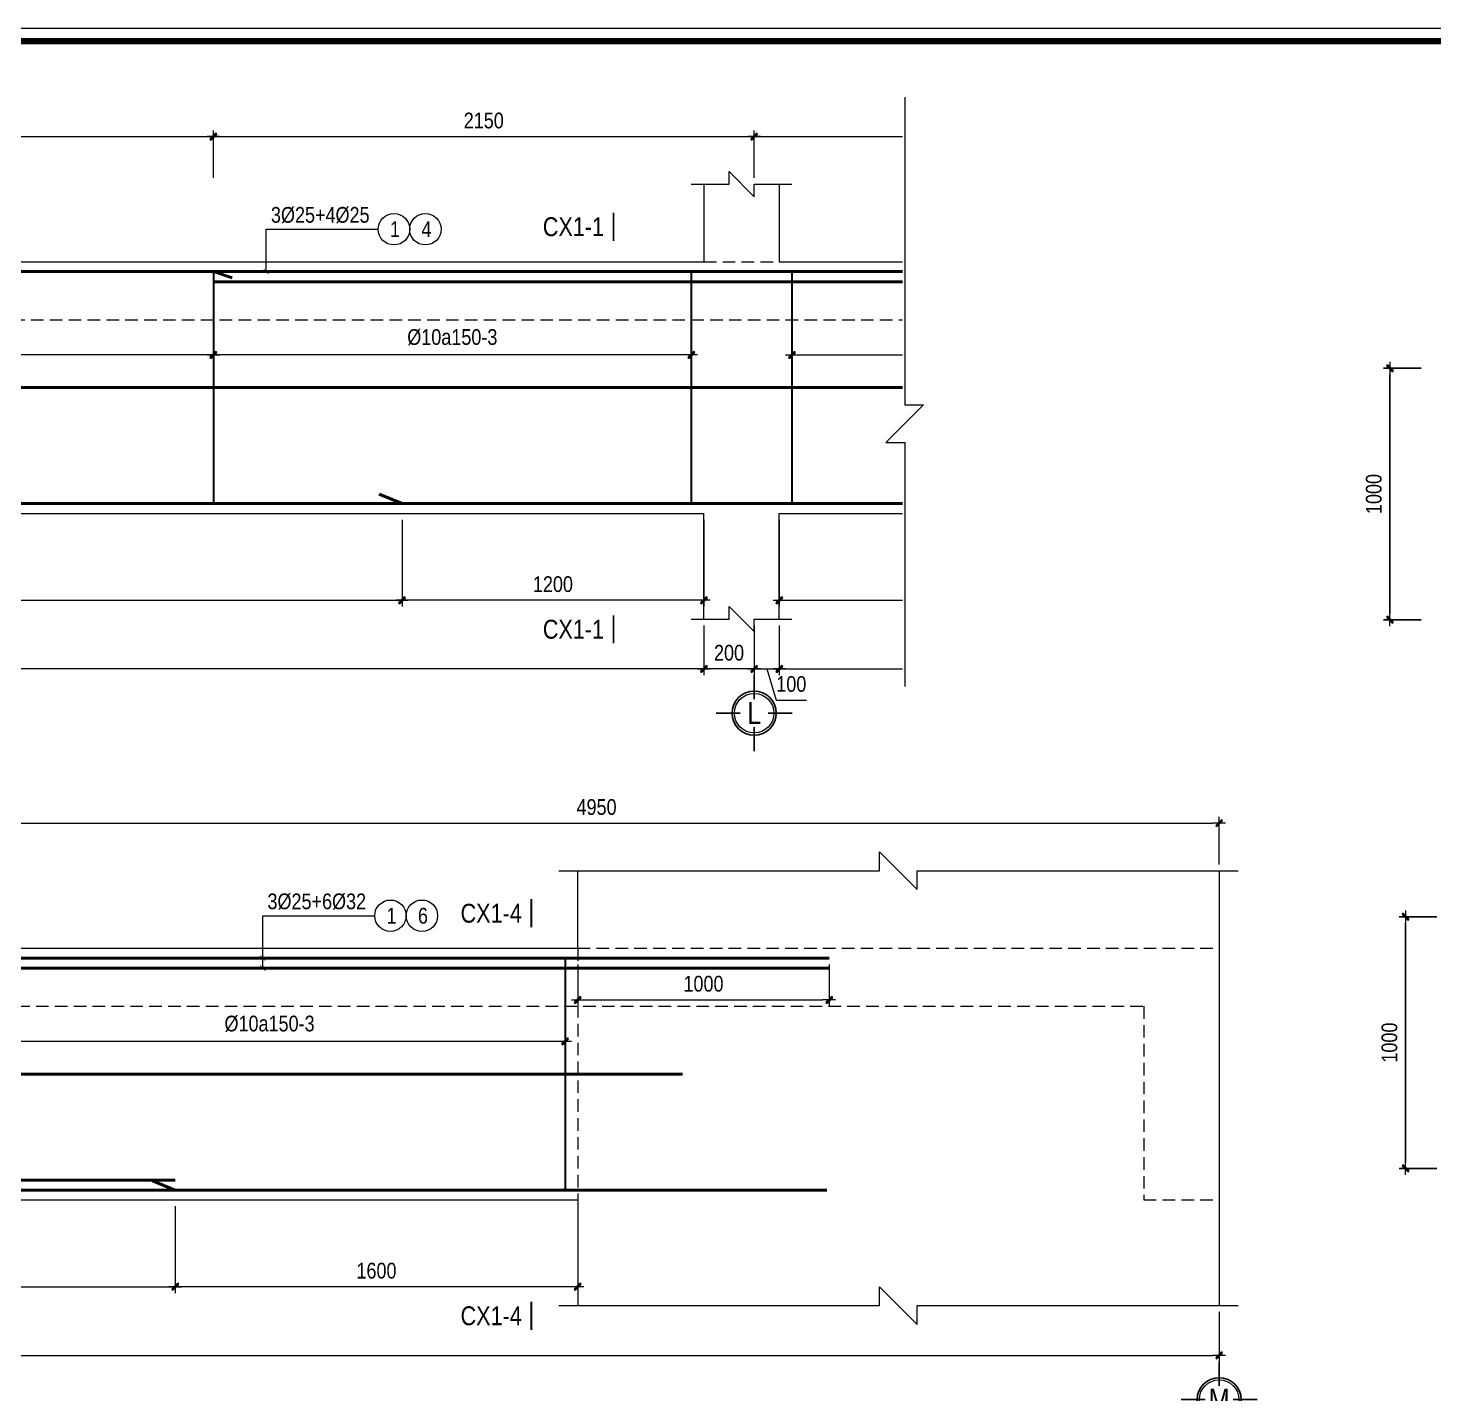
# Model space of a CAD drawing. Header units: millimetres. Extents: x 397144 to 8960116, y 345581 to 674207.
# Drawn here: x 4919122 to 4924710, y 611679 to 617107 of the extents above; entities that cross this region are included whole.
import ezdxf
from ezdxf.enums import TextEntityAlignment as Align
from ezdxf.xclip import XClip

# ---------------------------------------------------------------- set-up
doc = ezdxf.new("R2010")
doc.units = ezdxf.units.MM
doc.header["$XCLIPFRAME"] = 0
doc.header["$PDSIZE"] = -10
doc.linetypes.add('HIDDEN', pattern=[0.375, 0.25, -0.125])
doc.layers.get('0').update_dxf_attribs({"linetype": 'CONTINUOUS'})
doc.layers.get('Defpoints').update_dxf_attribs({"color": 12, "linetype": 'CONTINUOUS'})
for name, color, linetype, lineweight in [('2', 2, 'CONTINUOUS', 20), ('CDAI', 8, 'CONTINUOUS', 30), ('CTHEP', 2, 'CONTINUOUS', 50), ('DBAO', 3, 'CONTINUOUS', 20), ('DGIONG', 4, 'CONTINUOUS', 13), ('KTH', 150, 'CONTINUOUS', 5), ('Net khuat', 8, 'HIDDEN', 13), ('STICK', 1, 'CONTINUOUS', 9), ('TEXT', 7, 'CONTINUOUS', 15)]:
    doc.layers.add(name, color=color, linetype=linetype, lineweight=lineweight)
doc.layers.add('8', color=8, linetype='CONTINUOUS')
doc.styles.add('HELVECONDENSE', font='VHELVCN_0.TTF')
doc.styles.add('Star-HelCon', font='VHELVCN_0.TTF')
doc.styles.add('TTP-HelCon', font='VHELVCN_0.TTF')
doc.styles.add('VNI-HELVE-CONDENSE', font='VHELVCN_0.TTF')
doc.dimstyles.new('kc-25', dxfattribs={"dimtxt": 62.5, "dimasz": 20, "dimexe": 20, "dimexo": 50, "dimgap": 25, "dimtad": 3, "dimdec": 0, "dimzin": 0, "dimdsep": 46, "dimtxsty": 'VNI-HELVE-CONDENSE', "dimblk": 'DIM', "dimcen": 2.5, "dimclrd": 256, "dimclre": 154, "dimclrt": 7, "dimaunit": 1, "dimadec": 0, "dimazin": 0, "dimtfac": 1, "dimtdec": 0, "dimtix": 1, "dimtmove": 0, "dimatfit": 3, "dimldrblk": 'DOT', "dimfxl": 1, "dimtolj": 1, "dimtzin": 0, "dimarcsym": 0})
doc.dimstyles.new('TTP-25', dxfattribs={"dimscale": 25, "dimtxt": 2.5, "dimasz": 1, "dimexe": 1, "dimexo": 1, "dimgap": 0.09, "dimtad": 0, "dimdec": 4, "dimrnd": 5, "dimzin": 9, "dimdsep": 46, "dimtxsty": 'TTP-HelCon', "dimblk": 'Stick1', "dimcen": 0.09, "dimdle": 1.5, "dimclrd": 256, "dimclre": 256, "dimclrt": 7, "dimadec": 0, "dimazin": 0, "dimtfac": 1, "dimtdec": 4, "dimtmove": 0, "dimatfit": 3, "dimldrblk": '_ArchTick1', "dimfxl": 1, "dimtvp": 1, "dimtolj": 1, "dimtzin": 0, "dimarcsym": 0})

# ---------------------------------------------------------------- blocks, each defined once
blk = doc.blocks.new('Stick1')
at = {"layer": 'STICK'}
h = blk.add_hatch(color=256, dxfattribs=at)
edge = h.paths.add_edge_path()
edge.add_line((0.3, 0.5), (-0.5, -0.3))
edge.add_arc((-0.4, -0.4), 0.141, 135, 315)
edge.add_line((-0.3, -0.5), (0.5, 0.3))
edge.add_arc((0.4, 0.4), 0.141, 315, 495)
blk.add_line((1, 0), (-1, 0), dxfattribs=at)
blk.add_lwpolyline([(0.3, 0.5), (-0.5, -0.3, 1), (-0.3, -0.5), (0.5, 0.3, 1), (0.3, 0.5, 1)], format="xyb", dxfattribs=at)
blk = doc.blocks.new('*D1677')
at = {"layer": 'Defpoints', "color": 0, "transparency": 16777216}
for p in [(4500, 749), (8300, 745), (4500, 675)]:
    blk.add_point(p, dxfattribs=at)
at = {"layer": 'KTH', "lineweight": -2, "transparency": 16777216}
for p, q in [((4500, 724), (4500, 650)), ((8275, 675), (4525, 675)), ((8300, 720), (8300, 650))]:
    blk.add_line(p, q, dxfattribs=at)
at = {"layer": 'KTH', "lineweight": -2, "transparency": 16777216, "xscale": 25, "yscale": 25, "zscale": 25, "rotation": 180}
blk.add_blockref('Stick1', (4500, 675), dxfattribs=at)
at = {"layer": 'KTH', "lineweight": -2, "transparency": 16777216, "xscale": 25, "yscale": 25, "zscale": 25}
blk.add_blockref('Stick1', (8300, 675), dxfattribs=at)
at = {"layer": 'KTH', "color": 7, "transparency": 16777216, "insert": (6400, 744.9), "char_height": 62.5, "attachment_point": 5, "style": 'TTP-HelCon'}
blk.add_mtext('\\A1;Þ10a200-3', dxfattribs=at)
blk = doc.blocks.new('_ArchTick1')
at = {"color": 0, "const_width": 3.81}
blk.add_lwpolyline([(-12.7, -12.7), (12.7, 12.7)], dxfattribs=at)
blk = doc.blocks.new('*D1680')
at = {"layer": 'Defpoints', "color": 0, "transparency": 16777216}
for p in [(0, -375), (10250, -375), (0, -573)]:
    blk.add_point(p, dxfattribs=at)
at = {"layer": 'KTH', "lineweight": -2, "transparency": 16777216}
for p, q in [((0, -400), (0, -598)), ((10250, -400), (10250, -598)), ((10225, -573), (25, -573))]:
    blk.add_line(p, q, dxfattribs=at)
at = {"layer": 'KTH', "lineweight": -2, "transparency": 16777216, "xscale": 25, "yscale": 25, "zscale": 25, "rotation": 180}
blk.add_blockref('Stick1', (0, -573), dxfattribs=at)
at = {"layer": 'KTH', "lineweight": -2, "transparency": 16777216, "xscale": 25, "yscale": 25, "zscale": 25}
blk.add_blockref('Stick1', (10250, -573), dxfattribs=at)
at = {"layer": 'KTH', "color": 7, "transparency": 16777216, "insert": (5125, -509.1), "char_height": 62.5, "attachment_point": 5, "style": 'TTP-HelCon'}
blk.add_mtext('\\A1;10250', dxfattribs=at)
blk = doc.blocks.new('*D1681')
at = {"layer": 'Defpoints', "color": 0, "transparency": 16777216}
for p in [(8300, 1542.4), (4500, 1353.4), (8300, 1353.4)]:
    blk.add_point(p, dxfattribs=at)
at = {"layer": 'KTH', "lineweight": -2, "transparency": 16777216}
for p, q in [((4500, 1378.4), (4500, 1567.4)), ((8300, 1378.4), (8300, 1567.4)), ((4525, 1542.4), (8275, 1542.4))]:
    blk.add_line(p, q, dxfattribs=at)
at = {"layer": 'KTH', "lineweight": -2, "transparency": 16777216, "xscale": 25, "yscale": 25, "zscale": 25, "rotation": 180}
blk.add_blockref('Stick1', (4500, 1542.4), dxfattribs=at)
at = {"layer": 'KTH', "lineweight": -2, "transparency": 16777216, "xscale": 25, "yscale": 25, "zscale": 25}
blk.add_blockref('Stick1', (8300, 1542.4), dxfattribs=at)
at = {"layer": 'KTH', "color": 7, "transparency": 16777216, "insert": (6400, 1606.2), "char_height": 62.5, "attachment_point": 5, "style": 'TTP-HelCon'}
blk.add_mtext('\\A1;3800', dxfattribs=at)
blk = doc.blocks.new('*D1682')
at = {"layer": 'Defpoints', "color": 0, "transparency": 16777216}
for p in [(10250, -375), (10450, -375), (10250, -573)]:
    blk.add_point(p, dxfattribs=at)
at = {"layer": 'KTH', "lineweight": -2, "transparency": 16777216}
for p, q in [((10250, -400), (10250, -598)), ((10450, -400), (10450, -598)), ((10425, -573), (10275, -573))]:
    blk.add_line(p, q, dxfattribs=at)
at = {"layer": 'KTH', "lineweight": -2, "transparency": 16777216, "xscale": 25, "yscale": 25, "zscale": 25, "rotation": 180}
blk.add_blockref('Stick1', (10250, -573), dxfattribs=at)
at = {"layer": 'KTH', "lineweight": -2, "transparency": 16777216, "xscale": 25, "yscale": 25, "zscale": 25}
blk.add_blockref('Stick1', (10450, -573), dxfattribs=at)
at = {"layer": 'KTH', "color": 7, "transparency": 16777216, "insert": (10350, -509.1), "char_height": 62.5, "attachment_point": 5, "style": 'TTP-HelCon'}
blk.add_mtext('\\A1;200', dxfattribs=at)
blk = doc.blocks.new('*D1683')
at = {"layer": 'Defpoints', "color": 0, "transparency": 16777216}
for p in [(10550, -375), (22700, -375), (22700, -573)]:
    blk.add_point(p, dxfattribs=at)
at = {"layer": 'KTH', "lineweight": -2, "transparency": 16777216}
for p, q in [((10550, -400), (10550, -598)), ((22700, -400), (22700, -598)), ((10575, -573), (22675, -573))]:
    blk.add_line(p, q, dxfattribs=at)
at = {"layer": 'KTH', "lineweight": -2, "transparency": 16777216, "xscale": 25, "yscale": 25, "zscale": 25, "rotation": 180}
blk.add_blockref('Stick1', (10550, -573), dxfattribs=at)
at = {"layer": 'KTH', "lineweight": -2, "transparency": 16777216, "xscale": 25, "yscale": 25, "zscale": 25}
blk.add_blockref('Stick1', (22700, -573), dxfattribs=at)
at = {"layer": 'KTH', "color": 7, "transparency": 16777216, "insert": (16625, -509.1), "char_height": 62.5, "attachment_point": 5, "style": 'TTP-HelCon'}
blk.add_mtext('\\A1;12150', dxfattribs=at)
blk = doc.blocks.new('*D1684')
at = {"layer": 'Defpoints', "color": 0, "transparency": 16777216}
for p in [(10450, -375), (10550, -375), (10550, -573)]:
    blk.add_point(p, dxfattribs=at)
at = {"layer": 'KTH', "lineweight": -2, "transparency": 16777216}
for p, q in [((10450, -400), (10450, -598)), ((10550, -400), (10550, -598)), ((10475, -573), (10525, -573)), ((10500, -573), (10537.2, -697.1)), ((10537.2, -697.1), (10657.9, -697.1))]:
    blk.add_line(p, q, dxfattribs=at)
at = {"layer": 'KTH', "lineweight": -2, "transparency": 16777216, "xscale": 25, "yscale": 25, "zscale": 25, "rotation": 180}
blk.add_blockref('Stick1', (10450, -573), dxfattribs=at)
at = {"layer": 'KTH', "lineweight": -2, "transparency": 16777216, "xscale": 25, "yscale": 25, "zscale": 25}
blk.add_blockref('Stick1', (10550, -573), dxfattribs=at)
at = {"layer": 'KTH', "color": 7, "transparency": 16777216, "insert": (10597.6, -633.3), "char_height": 62.5, "attachment_point": 5, "style": 'TTP-HelCon'}
blk.add_mtext('\\A1;100', dxfattribs=at)
blk = doc.blocks.new('dau truc')
blk.add_circle((0, 0), 180)
at = {"layer": '8'}
for p, q in [((0, 127), (0, 345)), ((-127, 0), (-345, 0)), ((345, 0), (127, 0)), ((0, -345), (0, -127))]:
    blk.add_line(p, q, dxfattribs=at)
blk.add_circle((0, 0), 200, dxfattribs=at)
at = {"layer": 'TEXT', "style": 'HELVECONDENSE'}
blk.add_attdef('A', text='', height=233, dxfattribs=at).set_placement((0, 0), align=Align.MIDDLE)
blk = doc.blocks.new('*D1685')
at = {"layer": 'Defpoints', "color": 0, "transparency": 16777216}
for p in [(10450, 1542.4), (8300, 1353.4), (10450, 1353.4)]:
    blk.add_point(p, dxfattribs=at)
at = {"layer": 'KTH', "lineweight": -2, "transparency": 16777216}
for p, q in [((8300, 1378.4), (8300, 1567.4)), ((10450, 1378.4), (10450, 1567.4)), ((8325, 1542.4), (10425, 1542.4))]:
    blk.add_line(p, q, dxfattribs=at)
at = {"layer": 'KTH', "lineweight": -2, "transparency": 16777216, "xscale": 25, "yscale": 25, "zscale": 25, "rotation": 180}
blk.add_blockref('Stick1', (8300, 1542.4), dxfattribs=at)
at = {"layer": 'KTH', "lineweight": -2, "transparency": 16777216, "xscale": 25, "yscale": 25, "zscale": 25}
blk.add_blockref('Stick1', (10450, 1542.4), dxfattribs=at)
at = {"layer": 'KTH', "color": 7, "transparency": 16777216, "insert": (9375, 1606.2), "char_height": 62.5, "attachment_point": 5, "style": 'TTP-HelCon'}
blk.add_mtext('\\A1;2150', dxfattribs=at)
blk = doc.blocks.new('*D1686')
at = {"layer": 'Defpoints', "color": 0, "transparency": 16777216}
for p in [(12950, 1542.4), (10450, 1353.4), (12950, 1353.4)]:
    blk.add_point(p, dxfattribs=at)
at = {"layer": 'KTH', "lineweight": -2, "transparency": 16777216}
for p, q in [((10450, 1378.4), (10450, 1567.4)), ((12950, 1378.4), (12950, 1567.4)), ((10475, 1542.4), (12925, 1542.4))]:
    blk.add_line(p, q, dxfattribs=at)
at = {"layer": 'KTH', "lineweight": -2, "transparency": 16777216, "xscale": 25, "yscale": 25, "zscale": 25, "rotation": 180}
blk.add_blockref('Stick1', (10450, 1542.4), dxfattribs=at)
at = {"layer": 'KTH', "lineweight": -2, "transparency": 16777216, "xscale": 25, "yscale": 25, "zscale": 25}
blk.add_blockref('Stick1', (12950, 1542.4), dxfattribs=at)
at = {"layer": 'KTH', "color": 7, "transparency": 16777216, "insert": (11700, 1606.2), "char_height": 62.5, "attachment_point": 5, "style": 'TTP-HelCon'}
blk.add_mtext('\\A1;2500', dxfattribs=at)
blk = doc.blocks.new('*D1688')
at = {"layer": 'Defpoints', "color": 0, "transparency": 16777216}
for p in [(8300, 749), (10200, 732.5), (8300, 675)]:
    blk.add_point(p, dxfattribs=at)
at = {"layer": 'KTH', "lineweight": -2, "transparency": 16777216}
for p, q in [((8300, 724), (8300, 650)), ((10175, 675), (8325, 675)), ((10200, 707.5), (10200, 650))]:
    blk.add_line(p, q, dxfattribs=at)
at = {"layer": 'KTH', "lineweight": -2, "transparency": 16777216, "xscale": 25, "yscale": 25, "zscale": 25, "rotation": 180}
blk.add_blockref('Stick1', (8300, 675), dxfattribs=at)
at = {"layer": 'KTH', "lineweight": -2, "transparency": 16777216, "xscale": 25, "yscale": 25, "zscale": 25}
blk.add_blockref('Stick1', (10200, 675), dxfattribs=at)
at = {"layer": 'KTH', "color": 7, "transparency": 16777216, "insert": (9250, 744.9), "char_height": 62.5, "attachment_point": 5, "style": 'TTP-HelCon'}
blk.add_mtext('\\A1;Þ10a150-3', dxfattribs=at)
blk = doc.blocks.new('*D1689')
at = {"layer": 'Defpoints', "color": 0, "transparency": 16777216}
for p in [(17750, 749), (20100, 745), (17750, 675)]:
    blk.add_point(p, dxfattribs=at)
at = {"layer": 'KTH', "lineweight": -2, "transparency": 16777216}
for p, q in [((17750, 724), (17750, 650)), ((20075, 675), (17775, 675)), ((20100, 720), (20100, 650))]:
    blk.add_line(p, q, dxfattribs=at)
at = {"layer": 'KTH', "lineweight": -2, "transparency": 16777216, "xscale": 25, "yscale": 25, "zscale": 25, "rotation": 180}
blk.add_blockref('Stick1', (17750, 675), dxfattribs=at)
at = {"layer": 'KTH', "lineweight": -2, "transparency": 16777216, "xscale": 25, "yscale": 25, "zscale": 25}
blk.add_blockref('Stick1', (20100, 675), dxfattribs=at)
at = {"layer": 'KTH', "color": 7, "transparency": 16777216, "insert": (18925, 744.9), "char_height": 62.5, "attachment_point": 5, "style": 'TTP-HelCon'}
blk.add_mtext('\\A1;Þ10a150-3', dxfattribs=at)
blk = doc.blocks.new('*D1691')
at = {"layer": 'Defpoints', "color": 0, "transparency": 16777216}
for p in [(10600, 732.5), (12950, 749), (12950, 675)]:
    blk.add_point(p, dxfattribs=at)
at = {"layer": 'KTH', "lineweight": -2, "transparency": 16777216}
for p, q in [((10600, 707.5), (10600, 650)), ((10625, 675), (12925, 675)), ((12950, 724), (12950, 650))]:
    blk.add_line(p, q, dxfattribs=at)
at = {"layer": 'KTH', "lineweight": -2, "transparency": 16777216, "xscale": 25, "yscale": 25, "zscale": 25, "rotation": 180}
blk.add_blockref('Stick1', (10600, 675), dxfattribs=at)
at = {"layer": 'KTH', "lineweight": -2, "transparency": 16777216, "xscale": 25, "yscale": 25, "zscale": 25}
blk.add_blockref('Stick1', (12950, 675), dxfattribs=at)
at = {"layer": 'KTH', "color": 7, "transparency": 16777216, "insert": (11775, 744.9), "char_height": 62.5, "attachment_point": 5, "style": 'TTP-HelCon'}
blk.add_mtext('\\A1;Þ10a150-3', dxfattribs=at)
blk = doc.blocks.new('DIM')
h = blk.add_hatch(color=1)
h.paths.add_polyline_path([(0.49, 0.29, 1), (0.29, 0.49), (-0.19, 0), (0.19, 0)])
h.paths.add_polyline_path([(0.19, 0), (-0.19, 0), (-0.49, -0.29, 1), (-0.29, -0.49)])
at = {"color": 9}
for p, q in [((-0.19, 0), (-1.5, 0)), ((0.19, 0), (1.5, 0))]:
    blk.add_line(p, q, dxfattribs=at)
at = {"color": 1}
for p, q in [((-0.49, -0.29), (0.29, 0.49)), ((-0.29, -0.49), (0.49, 0.29)), ((-0.19, 0), (0.19, 0))]:
    blk.add_line(p, q, dxfattribs=at)
blk.add_arc((-0.39, -0.39), 0.138, 135, 315, dxfattribs=at)
blk = doc.blocks.new('*D1692')
at = {"layer": 'Defpoints', "color": 0, "transparency": 16777216}
for p in [(20150, 1006), (21150, 1006), (21150, 840)]:
    blk.add_point(p, dxfattribs=at)
at = {"layer": 'KTH', "lineweight": -2, "transparency": 16777216}
for p, q in [((20150, 981), (20150, 815)), ((21150, 981), (21150, 815)), ((20175, 840), (21125, 840))]:
    blk.add_line(p, q, dxfattribs=at)
at = {"layer": 'KTH', "lineweight": -2, "transparency": 16777216, "xscale": 25, "yscale": 25, "zscale": 25, "rotation": 180}
blk.add_blockref('Stick1', (20150, 840), dxfattribs=at)
at = {"layer": 'KTH', "lineweight": -2, "transparency": 16777216, "xscale": 25, "yscale": 25, "zscale": 25}
blk.add_blockref('Stick1', (21150, 840), dxfattribs=at)
at = {"layer": 'KTH', "color": 7, "transparency": 16777216, "insert": (20650, 903.9), "char_height": 62.5, "attachment_point": 5, "style": 'TTP-HelCon'}
blk.add_mtext('\\A1;1000', dxfattribs=at)
blk = doc.blocks.new('*D1694')
at = {"layer": 'Defpoints', "color": 0, "transparency": 16777216}
for p in [(22700, 1542.4), (17750, 1353.4), (22700, 1353.4)]:
    blk.add_point(p, dxfattribs=at)
at = {"layer": 'KTH', "lineweight": -2, "transparency": 16777216}
for p, q in [((17750, 1378.4), (17750, 1567.4)), ((22700, 1378.4), (22700, 1567.4)), ((17775, 1542.4), (22675, 1542.4))]:
    blk.add_line(p, q, dxfattribs=at)
at = {"layer": 'KTH', "lineweight": -2, "transparency": 16777216, "xscale": 25, "yscale": 25, "zscale": 25, "rotation": 180}
blk.add_blockref('Stick1', (17750, 1542.4), dxfattribs=at)
at = {"layer": 'KTH', "lineweight": -2, "transparency": 16777216, "xscale": 25, "yscale": 25, "zscale": 25}
blk.add_blockref('Stick1', (22700, 1542.4), dxfattribs=at)
at = {"layer": 'KTH', "color": 7, "transparency": 16777216, "insert": (20225, 1606.2), "char_height": 62.5, "attachment_point": 5, "style": 'TTP-HelCon'}
blk.add_mtext('\\A1;4950', dxfattribs=at)
blk = doc.blocks.new('*D1671')
at = {"layer": 'Defpoints', "color": 0, "transparency": 16777216}
for p in [(9050, 45), (10250, 45), (9050, -300.3)]:
    blk.add_point(p, dxfattribs=at)
at = {"layer": 'KTH', "lineweight": -2, "transparency": 16777216}
for p, q in [((9050, 20), (9050, -325.3)), ((10250, 20), (10250, -325.3)), ((10225, -300.3), (9075, -300.3))]:
    blk.add_line(p, q, dxfattribs=at)
at = {"layer": 'KTH', "lineweight": -2, "transparency": 16777216, "xscale": 25, "yscale": 25, "zscale": 25, "rotation": 180}
blk.add_blockref('Stick1', (9050, -300.3), dxfattribs=at)
at = {"layer": 'KTH', "lineweight": -2, "transparency": 16777216, "xscale": 25, "yscale": 25, "zscale": 25}
blk.add_blockref('Stick1', (10250, -300.3), dxfattribs=at)
at = {"layer": 'KTH', "color": 7, "transparency": 16777216, "insert": (9650, -236.5), "char_height": 62.5, "attachment_point": 5, "style": 'TTP-HelCon'}
blk.add_mtext('\\A1;1200', dxfattribs=at)
blk = doc.blocks.new('*D1672')
at = {"layer": 'Defpoints', "color": 0, "transparency": 16777216}
for p in [(3750, 45), (9050, 20), (9050, -300.3)]:
    blk.add_point(p, dxfattribs=at)
at = {"layer": 'KTH', "lineweight": -2, "transparency": 16777216}
for p, q in [((3750, 20), (3750, -325.3)), ((9050, -5), (9050, -325.3)), ((3775, -300.3), (9025, -300.3))]:
    blk.add_line(p, q, dxfattribs=at)
at = {"layer": 'KTH', "lineweight": -2, "transparency": 16777216, "xscale": 25, "yscale": 25, "zscale": 25, "rotation": 180}
blk.add_blockref('Stick1', (3750, -300.3), dxfattribs=at)
at = {"layer": 'KTH', "lineweight": -2, "transparency": 16777216, "xscale": 25, "yscale": 25, "zscale": 25}
blk.add_blockref('Stick1', (9050, -300.3), dxfattribs=at)
at = {"layer": 'KTH', "color": 7, "transparency": 16777216, "insert": (6400, -236.5), "char_height": 62.5, "attachment_point": 5, "style": 'TTP-HelCon'}
blk.add_mtext('\\A1;5300', dxfattribs=at)
blk = doc.blocks.new('*D1673')
at = {"layer": 'Defpoints', "color": 0, "transparency": 16777216}
for p in [(10550, 45), (12150, 45), (12150, -300.3)]:
    blk.add_point(p, dxfattribs=at)
at = {"layer": 'KTH', "lineweight": -2, "transparency": 16777216}
for p, q in [((10550, 20), (10550, -325.3)), ((12150, 20), (12150, -325.3)), ((10575, -300.3), (12125, -300.3))]:
    blk.add_line(p, q, dxfattribs=at)
at = {"layer": 'KTH', "lineweight": -2, "transparency": 16777216, "xscale": 25, "yscale": 25, "zscale": 25, "rotation": 180}
blk.add_blockref('Stick1', (10550, -300.3), dxfattribs=at)
at = {"layer": 'KTH', "lineweight": -2, "transparency": 16777216, "xscale": 25, "yscale": 25, "zscale": 25}
blk.add_blockref('Stick1', (12150, -300.3), dxfattribs=at)
at = {"layer": 'KTH', "color": 7, "transparency": 16777216, "insert": (11350, -236.5), "char_height": 62.5, "attachment_point": 5, "style": 'TTP-HelCon'}
blk.add_mtext('\\A1;1600', dxfattribs=at)
blk = doc.blocks.new('*D1674')
at = {"layer": 'Defpoints', "color": 0, "transparency": 16777216}
for p in [(18550, 45), (20150, 45), (18550, -300.3)]:
    blk.add_point(p, dxfattribs=at)
at = {"layer": 'KTH', "lineweight": -2, "transparency": 16777216}
for p, q in [((18550, 20), (18550, -325.3)), ((20150, 20), (20150, -325.3)), ((20125, -300.3), (18575, -300.3))]:
    blk.add_line(p, q, dxfattribs=at)
at = {"layer": 'KTH', "lineweight": -2, "transparency": 16777216, "xscale": 25, "yscale": 25, "zscale": 25, "rotation": 180}
blk.add_blockref('Stick1', (18550, -300.3), dxfattribs=at)
at = {"layer": 'KTH', "lineweight": -2, "transparency": 16777216, "xscale": 25, "yscale": 25, "zscale": 25}
blk.add_blockref('Stick1', (20150, -300.3), dxfattribs=at)
at = {"layer": 'KTH', "color": 7, "transparency": 16777216, "insert": (19350, -236.5), "char_height": 62.5, "attachment_point": 5, "style": 'TTP-HelCon'}
blk.add_mtext('\\A1;1600', dxfattribs=at)
blk = doc.blocks.new('*D1675')
at = {"layer": 'Defpoints', "color": 0, "transparency": 16777216}
for p in [(12150, 45), (18550, 20), (18550, -300.3)]:
    blk.add_point(p, dxfattribs=at)
at = {"layer": 'KTH', "lineweight": -2, "transparency": 16777216}
for p, q in [((12150, 20), (12150, -325.3)), ((18550, -5), (18550, -325.3)), ((12175, -300.3), (18525, -300.3))]:
    blk.add_line(p, q, dxfattribs=at)
at = {"layer": 'KTH', "lineweight": -2, "transparency": 16777216, "xscale": 25, "yscale": 25, "zscale": 25, "rotation": 180}
blk.add_blockref('Stick1', (12150, -300.3), dxfattribs=at)
at = {"layer": 'KTH', "lineweight": -2, "transparency": 16777216, "xscale": 25, "yscale": 25, "zscale": 25}
blk.add_blockref('Stick1', (18550, -300.3), dxfattribs=at)
at = {"layer": 'KTH', "color": 7, "transparency": 16777216, "insert": (15350, -236.5), "char_height": 62.5, "attachment_point": 5, "style": 'TTP-HelCon'}
blk.add_mtext('\\A1;6400', dxfattribs=at)
blk = doc.blocks.new('MC')
at = {"layer": 'CTHEP', "const_width": 10}
blk.add_lwpolyline([(0, 150), (0, 0)], dxfattribs=at)
at = {"layer": 'TEXT', "style": 'TTP-HelCon'}
blk.add_attdef('A', text='', height=100, dxfattribs=at).set_placement((-50, 25.5), align=Align.RIGHT)
blk = doc.blocks.new('CHG_XX_Khung ten')
blk.add_lwpolyline([(15, 579), (826, 579), (826, 15), (15, 15)], close=True)
at = {"color": 4, "linetype": 'Continuous', "const_width": 1}
blk.add_lwpolyline([(17, 577), (824, 577), (824, 17), (17, 17)], close=True, dxfattribs=at)
blk = doc.blocks.new('*D1046')
at = {"layer": 'Defpoints', "color": 0, "ltscale": 500, "transparency": 16777216}
for p in [(4924685, 615755.1), (4924535.2, 614755.1), (4924685, 614755.1)]:
    blk.add_point(p, dxfattribs=at)
at = {"layer": 'KTH', "lineweight": -2, "ltscale": 500, "transparency": 16777216}
for p, q in [((4924660, 615755.1), (4924510.2, 615755.1)), ((4924535.2, 615730.1), (4924535.2, 614780.1)), ((4924660, 614755.1), (4924510.2, 614755.1))]:
    blk.add_line(p, q, dxfattribs=at)
at = {"layer": 'KTH', "lineweight": -2, "ltscale": 500, "transparency": 16777216, "xscale": 25, "yscale": 25, "zscale": 25}
for p, rotation in [((4924535.2, 615755.1), 90), ((4924535.2, 614755.1), 270)]:
    blk.add_blockref('Stick1', p, dxfattribs=dict(at, rotation=rotation))
at = {"layer": 'KTH', "color": 7, "ltscale": 500, "transparency": 16777216, "insert": (4924471.3, 615255.1), "char_height": 62.5, "attachment_point": 5, "rotation": 90, "style": 'TTP-HelCon'}
blk.add_mtext('\\A1;1000', dxfattribs=at)
blk = doc.blocks.new('*D1050')
at = {"layer": 'Defpoints', "color": 0, "ltscale": 500, "transparency": 16777216}
for p in [(4924747.2, 613574.7), (4924597.4, 612574.7), (4924747.2, 612574.7)]:
    blk.add_point(p, dxfattribs=at)
at = {"layer": 'KTH', "lineweight": -2, "ltscale": 500, "transparency": 16777216}
for p, q in [((4924722.2, 613574.7), (4924572.4, 613574.7)), ((4924597.4, 613549.7), (4924597.4, 612599.7)), ((4924722.2, 612574.7), (4924572.4, 612574.7))]:
    blk.add_line(p, q, dxfattribs=at)
at = {"layer": 'KTH', "lineweight": -2, "ltscale": 500, "transparency": 16777216, "xscale": 25, "yscale": 25, "zscale": 25}
for p, rotation in [((4924597.4, 613574.7), 90), ((4924597.4, 612574.7), 270)]:
    blk.add_blockref('Stick1', p, dxfattribs=dict(at, rotation=rotation))
at = {"layer": 'KTH', "color": 7, "ltscale": 500, "transparency": 16777216, "insert": (4924533.6, 613074.7), "char_height": 62.5, "attachment_point": 5, "rotation": 90, "style": 'TTP-HelCon'}
blk.add_mtext('\\A1;1000', dxfattribs=at)
blk = doc.blocks.new('CX-1')
at = {"layer": 'CDAI', "ltscale": 52.5}
for p, q in [((8300, 1010), (8300, 80)), ((10200, 1010), (10200, 80)), ((10600, 1010), (10600, 80)), ((20100, 1010), (20100, 80))]:
    blk.add_line(p, q, dxfattribs=at)
at = {"layer": 'CTHEP'}
for p, q in [((8375, 981), (8300, 1006)), ((8300, 966), (12950, 966)), ((17750, 966), (21150, 966)), ((2130.00271, 545), (20566.85889, 545)), ((8959.81537, 121.02255), (9050, 84)), ((12150, 124), (18550, 124)), ((18459.81537, 121.02255), (18550, 84))]:
    blk.add_line(p, q, dxfattribs=at)
for points in [[(21150, 1006), (1550, 1006)], [(1548.39057, 84), (21140.88891, 84)]]:
    blk.add_lwpolyline(points, dxfattribs=at)
at = {"layer": 'DBAO'}
for points in [[(2550, 1353.39434), (2550, 1045), (10250, 1045)], [(10250, 1353.39434), (10250, 1045)], [(10550, 1045), (20150, 1045), (20150, 1353.39434)], [(10550, 1353.39434), (10550, 1045)], [(22700, 1353.39434), (22700, 1045), (22700, 1045), (22700, 45), (22700, 45), (22700, -375)], [(2550, -375), (2550, 45), (10250, 45)], [(10250, -375), (10250, 45)], [(10550, 45), (20150, 45), (20150, -375)], [(10550, -375), (10550, 45)]]:
    blk.add_lwpolyline(points, dxfattribs=at)
at = {"layer": 'DGIONG'}
for points in [[(10200, 1353.39434), (10350, 1353.39434), (10350, 1403.39434), (10450, 1303.39434), (10450, 1353.39434), (10600, 1353.39434)], [(20075, 1353.39434), (21350, 1353.39434), (21350, 1428.39434), (21500, 1278.39434), (21500, 1353.39434), (22775, 1353.39434)], [(10200, -375), (10350, -375), (10350, -325), (10450, -425), (10450, -375), (10600, -375)], [(20075, -375), (21350, -375), (21350, -300), (21500, -450), (21500, -375), (22775, -375)]]:
    blk.add_lwpolyline(points, dxfattribs=at)
for centre in [(9018.01126, 1174.50911), (9143.01126, 1174.50911), (19405.651, 1174.50911), (19530.651, 1174.50911)]:
    blk.add_circle(centre, 62.5, dxfattribs=at)
at = {"layer": 'Net khuat', "ltscale": 200}
for p, q in [((10250, 1045), (10550, 1045)), ((20150, 1045), (20150, 45)), ((20150, 1045), (22700, 1045))]:
    blk.add_line(p, q, dxfattribs=at)
blk.add_lwpolyline([(0, 45), (0, 45), (300, 45), (300, 815), (22400, 815), (22400, 45), (22400, 45), (22700, 45)], dxfattribs=at)
at = {"xscale": 0.75, "yscale": 0.75, "zscale": 0.75}
for p, values in [((9890.73644, 1127.89434), {'A': 'CX1-1'}), ((19965.28399, 1127.89434), {'A': 'CX1-4'}), ((9890.73644, -472.03653), {'A': 'CX1-1'}), ((19965.28399, -472.03653), {'A': 'CX1-4'})]:
    blk.add_blockref('MC', p, dxfattribs=at).add_auto_attribs(values)
at = {"layer": '2', "ltscale": 300}
ref = blk.add_blockref('dau truc', (10450, -748.84241), dxfattribs=dict(at, xscale=0.4367131292819977, yscale=0.4367131292819977, zscale=0.4367131292819977))
ref.add_attrib('A', 'L', dxfattribs={"layer": 'TEXT', "height": 87.5, "style": 'HELVECONDENSE'}).set_placement((10450, -748.84241), align=Align.MIDDLE)
ref = blk.add_blockref('dau truc', (22700, -748.84241), dxfattribs=dict(at, xscale=0.4367131292819977, yscale=0.4367131292819977, zscale=0.4367131292819977))
ref.add_attrib('A', 'M', dxfattribs={"layer": 'TEXT', "height": 87.5, "style": 'HELVECONDENSE'}).set_placement((22700, -748.84241), align=Align.MIDDLE)
at = {"layer": 'TEXT', "style": 'TTP-HelCon'}
for s, p in [('3Þ25+4Þ25', (8529.00924, 1200.36205, 0)), ('3Þ25+6Þ32', (18916.64897, 1200.36205, 0))]:
    blk.add_text(s, height=62.5, dxfattribs=at).set_placement(p)
at = {"layer": 'TEXT', "style": 'Star-HelCon'}
for s, p in [('1', (9022.17793, 1174.50911)), ('4', (9147.17793, 1174.50911)), ('1', (19409.81766, 1174.50911)), ('6', (19534.81766, 1174.50911))]:
    blk.add_text(s, height=62.5, dxfattribs=at).set_placement(p, align=Align.MIDDLE)
at = {"layer": 'KTH'}
for base, p1, p2, picture, middle in [((8300, 1542.39434), (4500, 1353.39434), (8300, 1353.39434), '*D1681', (6400, 1606.22767)), ((10450, 1542.39434), (8300, 1353.39434), (10450, 1353.39434), '*D1685', (9375, 1606.22767)), ((12950, 1542.39434), (10450, 1353.39434), (12950, 1353.39434), '*D1686', (11700, 1606.22767)), ((22700, 1542.39434), (17750, 1353.39434), (22700, 1353.39434), '*D1694', (20225, 1606.22767)), ((9050, -300.3081), (10250, 45), (9050, 45), '*D1671', (9650, -236.47477)), ((18550, -300.3081), (20150, 45), (18550, 45), '*D1674', (19350, -236.47477)), ((10550, -572.97787), (10450, -375), (10550, -375), '*D1684', (10539.4875, -633.26954)), ((22700, -572.97787), (10550, -375), (22700, -375), '*D1683', (16625, -509.14454))]:
    dim = blk.add_linear_dim(base=base, p1=p1, p2=p2, angle=180, dimstyle='TTP-25', override={"dimtmove": 1}, dxfattribs=at)
    dim.commit()
    dim.dimension.update_dxf_attribs({"geometry": picture, "text_midpoint": middle})
dim = blk.add_linear_dim(base=(21150, 840.01668), p1=(20150, 1006), p2=(21150, 1006), angle=180, dimstyle='TTP-25', dxfattribs=at)
dim.commit()
dim.dimension.update_dxf_attribs({"geometry": '*D1692', "text_midpoint": (20650, 903.85001)})
for base, p1, p2, text, picture, middle in [((4500, 674.98682), (8300, 745), (4500, 748.98683), 'Þ10a200-3', '*D1677', (6400, 744.90349)), ((8300, 674.98682), (10200, 732.46017), (8300, 748.98683), 'Þ10a150-3', '*D1688', (9250, 744.90349)), ((17750, 674.98682), (20100, 745), (17750, 748.98683), 'Þ10a150-3', '*D1689', (18925, 744.90349))]:
    dim = blk.add_linear_dim(base=base, p1=p1, p2=p2, angle=180, text=text, dimstyle='TTP-25', override={"dimtmove": 1}, dxfattribs=at)
    dim.commit()
    dim.dimension.update_dxf_attribs({"geometry": picture, "text_midpoint": middle})
dim = blk.add_linear_dim(base=(12950, 674.98682), p1=(10600, 732.46017), p2=(12950, 748.98683), text='Þ10a150-3', dimstyle='TTP-25', override={"dimtmove": 1}, dxfattribs=at)
dim.commit()
dim.dimension.update_dxf_attribs({"geometry": '*D1691', "text_midpoint": (11775, 744.90349)})
for base, p1, p2, picture, middle in [((9050, -300.3081), (3750, 45), (9050, 20), '*D1672', (6400, -236.47477)), ((12150, -300.3081), (10550, 45), (12150, 45), '*D1673', (11350, -236.47477)), ((18550, -300.3081), (12150, 45), (18550, 20), '*D1675', (15350, -236.47477)), ((0, -572.97787), (10250, -375), (0, -375), '*D1680', (5125, -509.14454)), ((10250, -572.97787), (10450, -375), (10250, -375), '*D1682', (10350, -509.14454))]:
    dim = blk.add_linear_dim(base=base, p1=p1, p2=p2, dimstyle='TTP-25', override={"dimtmove": 1}, dxfattribs=at)
    dim.commit()
    dim.dimension.update_dxf_attribs({"geometry": picture, "text_midpoint": middle})
at = {"layer": 'DGIONG'}
for points in [[(8510.49747, 1006), (8510.49721, 1174.50911), (8955.51126, 1174.50911)], [(18898.1372, 1006), (18898.13694, 1174.50911), (19343.151, 1174.50911)], [(18898.1372, 966), (18898.13694, 1174.50911), (19343.151, 1174.50911)]]:
    blk.add_leader(points, dimstyle='kc-25', override={"dimtad": 0, "dimldrblk": 'ArchTick', "dimfxl": 100, "dimarcsym": 1}, dxfattribs=at)

msp = doc.modelspace()

# ---------------------------------------------------------------- block references
at = {"layer": 'Net khuat', "ltscale": 200}
ref = msp.add_blockref('CX-1', (4911558.02436, 615132.95161), dxfattribs=at)
XClip(ref).set_block_clipping_path([(-758.5557212509, -1116.8324015378), (11039.9426843379, 1726.5)])
ref = msp.add_blockref('CX-1', (4901156.4896, 612404.40112), dxfattribs=at)
XClip(ref).set_block_clipping_path([(9971.7948911092, -859.8095691428), (23037.0497041591, 1895.5)])

# ---------------------------------------------------------------- next in the draw order: block references
at = {"layer": 'KTH', "ltscale": 0.8, "xscale": 25.92478421702978, "yscale": 25.92478421702978, "zscale": 25.92478421702978}
msp.add_blockref('CHG_XX_Khung ten', (4910047.85616, 602096.26671), dxfattribs=at)

# ---------------------------------------------------------------- next in the draw order: linework, layer by layer
at = {"layer": 'DGIONG'}
msp.add_lwpolyline([(4922606.80169, 616832.53084), (4922606.80169, 615609.26095), (4922681.80169, 615609.26095), (4922531.80169, 615459.26095), (4922606.80169, 615459.26095), (4922606.80169, 614489.50267)], dxfattribs=at)

# ---------------------------------------------------------------- next in the draw order: dimensions: what is measured, and where the dimension line sits
at = {"layer": 'KTH', "ltscale": 500}
for base, p1, p2, picture, middle in [((4924535.16495, 614755.0629), (4924684.99776, 615755.0629), (4924684.99776, 614755.0629), '*D1046', (4924471.33162, 615255.0629)), ((4924597.39513, 612574.70665), (4924747.22794, 613574.70665), (4924747.22794, 612574.70665), '*D1050', (4924533.5618, 613074.70665))]:
    dim = msp.add_linear_dim(base=base, p1=p1, p2=p2, angle=90, dimstyle='TTP-25', override={"dimtxsty": 'TTP-HelCon'}, dxfattribs=at)
    dim.commit()
    dim.dimension.update_dxf_attribs({"geometry": picture, "text_midpoint": middle})

doc.saveas('drawing.dxf')
